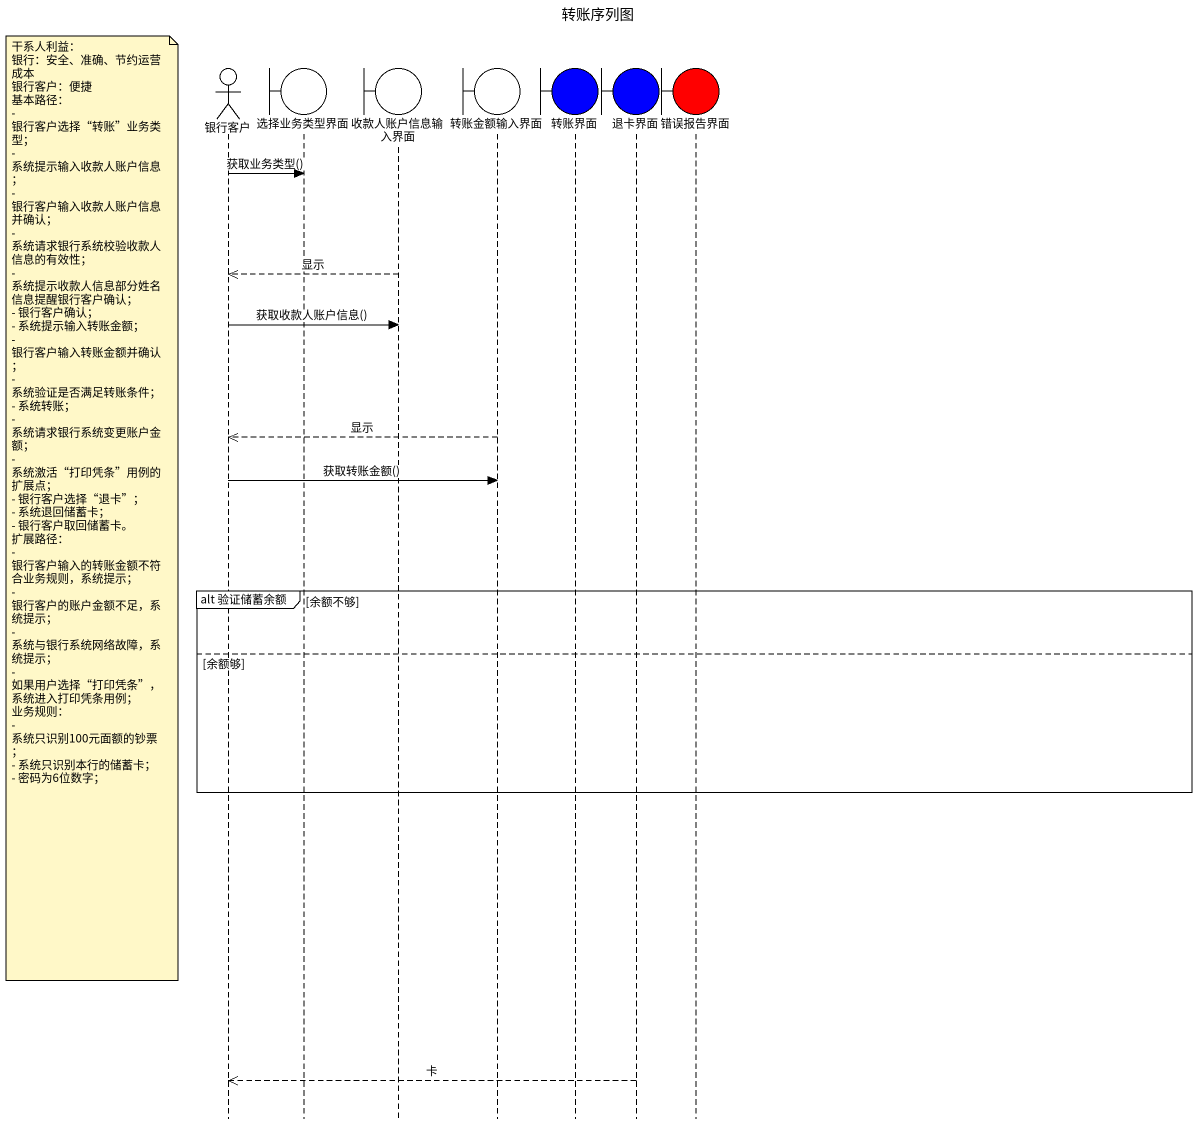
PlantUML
@startuml
title 转账序列图
hide footbox
actor 银行客户
boundary 选择业务类型界面
boundary 收款人账户信息输入界面
boundary 转账金额输入界面
boundary 转账界面 #0000FF
boundary 退卡界面 #0000FF
boundary 错误报告界面 #FF0000

银行客户 -> 选择业务类型界面 : 获取业务类型()
收款人账户信息输入界面 -->> 银行客户 : 显示
银行客户 -> 收款人账户信息输入界面 : 获取收款人账户信息()
转账金额输入界面 -->> 银行客户 : 显示
银行客户 -> 转账金额输入界面 : 获取转账金额()
note left of 银行客户
  干系人利益：
  银行：安全、准确、节约运营成本
  银行客户：便捷
  基本路径：
  - 银行客户选择“转账”业务类型；
  - 系统提示输入收款人账户信息；
  - 银行客户输入收款人账户信息并确认；
  - 系统请求银行系统校验收款人信息的有效性；
  - 系统提示收款人信息部分姓名信息提醒银行客户确认；
  - 银行客户确认；
  - 系统提示输入转账金额；
  - 银行客户输入转账金额并确认；
  - 系统验证是否满足转账条件；
  - 系统转账；
  - 系统请求银行系统变更账户金额；
  - 系统激活“打印凭条”用例的扩展点；
  - 银行客户选择“退卡”；
  - 系统退回储蓄卡；
  - 银行客户取回储蓄卡。
  扩展路径：
  - 银行客户输入的转账金额不符合业务规则，系统提示；
  - 银行客户的账户金额不足，系统提示；
  - 系统与银行系统网络故障，系统提示；
  - 如果用户选择“打印凭条”，系统进入打印凭条用例；
  业务规则：
  - 系统只识别100元面额的钞票；
  - 系统只识别本行的储蓄卡；
  - 密码为6位数字；
end note
group alt 验证储蓄余额 [余额不够]
else 余额够
end
退卡界面 -->> 银行客户 : 卡
@enduml
